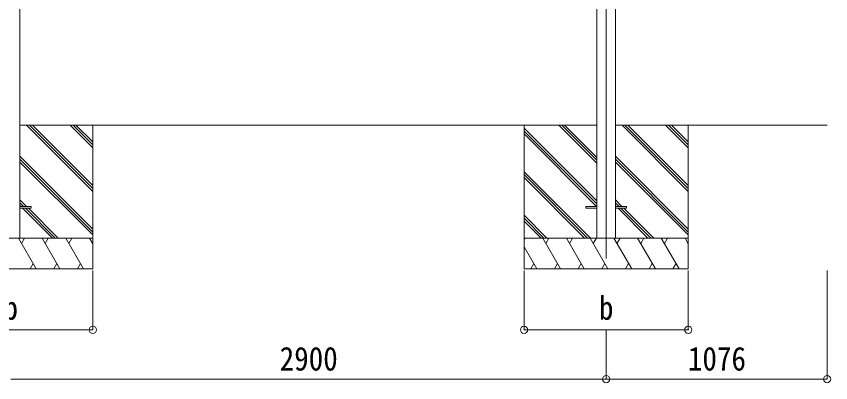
# Model space of a CAD drawing. Units: millimetres at full size, sheet at 1:35. Extents: x -9783 to 9892, y -6828 to 6752.
# Drawn here: x 2582 to 6548, y -1951 to -167 of the extents above; entities that cross this region are included whole.
import ezdxf
from ezdxf.enums import TextEntityAlignment as Align

# ---------------------------------------------------------------- set-up
doc = ezdxf.new("R2010")
doc.units = ezdxf.units.MM
doc.header["$LTSCALE"] = 35
doc.header["$PDMODE"] = 32
doc.header["$PDSIZE"] = 35
for name, color, linetype, lineweight in [('0-0_0', 7, 'Continuous', 9), ('0-1_本体', 4, 'Continuous', 9), ('0-2_部品', 7, 'Continuous', 9), ('0-8_PARTS2', 2, 'Continuous', 9), ('0-A_寸法', 6, 'Continuous', 9)]:
    doc.layers.add(name, color=color, linetype=linetype, lineweight=lineweight)
doc.styles.add('ＭＳ ゴシック', font='')
doc.styles.get('ＭＳ ゴシック').set_extended_font_data('MS Gothic')

msp = doc.modelspace()

# ---------------------------------------------------------------- linework, layer by layer
at = {"layer": '0-0_0'}
for p, q in [((5409.02, -696.92), (2599.42, -696.92)), ((2954.22, -1019.38), (2631.75, -696.92)), ((2954.22, -1005.24), (2645.89, -696.92)), ((2954.22, -991.1), (2660.04, -696.92)), ((2954.22, -807.25), (2843.88, -696.92)), ((2954.22, -793.11), (2858.03, -696.92)), ((2954.22, -778.97), (2872.17, -696.92)), ((2954.22, -696.92), (2954.22, -1396.92)), ((5054.22, -696.92), (5054.22, -1396.92)), ((5409.02, -1066.4), (5054.22, -711.6)), ((5409.02, -882.55), (5223.38, -696.92)), ((5409.02, -868.41), (5237.53, -696.92)), ((5409.02, -854.27), (5251.67, -696.92)), ((6530.22, -696.92), (5499.42, -696.92)), ((5854.22, -1019.38), (5531.75, -696.92)), ((5854.22, -1005.24), (5545.89, -696.92)), ((5854.22, -991.1), (5560.04, -696.92)), ((5854.22, -807.25), (5743.88, -696.92)), ((5854.22, -793.11), (5758.03, -696.92)), ((5854.22, -778.97), (5772.17, -696.92)), ((5854.22, -696.92), (5854.22, -1396.92)), ((5409.02, -1080.54), (5054.22, -725.74)), ((5406.76, -1092.42), (5054.22, -739.89)), ((2954.22, -1203.23), (2599.42, -848.43)), ((2954.22, -1217.37), (2599.42, -862.57)), ((5854.22, -1203.23), (5499.42, -848.43)), ((5854.22, -1217.37), (5499.42, -862.57)), ((2954.22, -1231.52), (2599.42, -876.72)), ((5854.22, -1231.52), (5499.42, -876.72)), ((5377.41, -1246.92), (5054.22, -923.73)), ((5363.27, -1246.92), (5054.22, -937.87)), ((5349.12, -1246.92), (5054.22, -952.02)), ((2631.27, -1092.42), (2599.42, -1060.56)), ((5531.27, -1092.42), (5499.42, -1060.56)), ((2617.13, -1092.42), (2599.42, -1074.71)), ((2602.99, -1092.42), (2599.42, -1088.85)), ((2757.49, -1246.92), (2611.99, -1101.42)), ((2771.63, -1246.92), (2626.13, -1101.42)), ((2785.77, -1246.92), (2640.27, -1101.42)), ((5517.13, -1092.42), (5499.42, -1074.71)), ((5502.99, -1092.42), (5499.42, -1088.85)), ((5657.49, -1246.92), (5511.99, -1101.42)), ((5671.63, -1246.92), (5526.13, -1101.42)), ((5685.77, -1246.92), (5540.27, -1101.42)), ((5165.27, -1246.92), (5054.22, -1135.86)), ((5151.13, -1246.92), (5054.22, -1150.01)), ((5136.99, -1246.92), (5054.22, -1164.15)), ((2154.22, -1246.92), (2954.22, -1246.92)), ((2678.53, -1396.92), (2591.93, -1246.92)), ((2606.93, -1272.9), (2621.93, -1246.92)), ((2794, -1396.92), (2707.4, -1246.92)), ((2722.4, -1272.9), (2737.4, -1246.92)), ((2909.47, -1396.92), (2822.87, -1246.92)), ((2837.87, -1272.9), (2852.87, -1246.92)), ((2954.22, -1274.42), (2938.34, -1246.92)), ((5054.22, -1246.92), (5854.22, -1246.92)), ((5060.05, -1246.92), (5054.22, -1257.02)), ((5232.12, -1396.92), (5145.52, -1246.92)), ((5175.52, -1246.92), (5160.52, -1272.9)), ((5347.59, -1396.92), (5260.99, -1246.92)), ((5275.99, -1272.9), (5290.99, -1246.92)), ((5463.06, -1396.92), (5376.46, -1246.92)), ((5391.46, -1272.9), (5406.46, -1246.92)), ((5578.53, -1396.92), (5491.93, -1246.92)), ((5506.93, -1272.9), (5521.93, -1246.92)), ((5694, -1396.92), (5607.4, -1246.92)), ((5622.4, -1272.9), (5637.4, -1246.92)), ((5809.47, -1396.92), (5722.87, -1246.92)), ((5737.87, -1272.9), (5752.87, -1246.92)), ((5854.22, -1274.42), (5838.34, -1246.92)), ((5116.65, -1396.92), (5054.22, -1288.78)), ((2663.53, -1370.94), (2648.53, -1396.92)), ((2779, -1370.94), (2764, -1396.92)), ((2894.47, -1370.94), (2879.47, -1396.92)), ((5101.65, -1370.94), (5086.65, -1396.92)), ((5217.12, -1370.94), (5202.12, -1396.92)), ((5332.59, -1370.94), (5317.59, -1396.92)), ((5448.06, -1370.94), (5433.06, -1396.92)), ((5563.53, -1370.94), (5548.53, -1396.92)), ((5679, -1370.94), (5664, -1396.92)), ((5794.47, -1370.94), (5779.47, -1396.92)), ((2954.22, -1396.92), (2154.22, -1396.92)), ((5854.22, -1396.92), (5054.22, -1396.92))]:
    msp.add_line(p, q, dxfattribs=at)
at = {"layer": '0-1_本体'}
for p, q in [((2599.42, 1629.46), (2599.42, -1246.92)), ((5409.02, 1629.46), (5409.02, -1246.92)), ((5499.42, 1629.46), (5499.42, -1246.92))]:
    msp.add_line(p, q, dxfattribs=at)
at = {"layer": '0-2_部品', "color": 4}
for p, q in [((2654.22, -1092.44), (2599.42, -1092.44)), ((2654.22, -1101.44), (2599.42, -1101.44)), ((2654.22, -1092.44), (2654.22, -1101.44)), ((5354.42, -1092.42), (5354.42, -1101.42)), ((5409.22, -1092.42), (5354.42, -1092.42)), ((5409.22, -1101.42), (5354.42, -1101.42)), ((5554.02, -1092.42), (5499.22, -1092.42))]:
    msp.add_line(p, q, dxfattribs=at)
msp.add_lwpolyline([(5554.02, -1092.42), (5554.02, -1101.42), (5499.22, -1101.42)], dxfattribs=at)
at = {"layer": '0-8_PARTS2'}
msp.add_line((5454.22, 1603.08), (5454.22, -1346.92), dxfattribs=at)
at = {"layer": '0-A_寸法'}
for p, q in [((2954.22, -1693.31), (2954.22, -1404.34)), ((5054.22, -1693.31), (5054.22, -1404.34)), ((5854.22, -1693.31), (5854.22, -1404.34)), ((6530.22, -1933.29), (6530.22, -1404.34)), ((2154.22, -1693.31), (2954.22, -1693.31)), ((5054.22, -1693.31), (5854.22, -1693.31)), ((5454.22, -1933.29), (5454.22, -1693.31)), ((2554.22, -1933.29), (5454.22, -1933.29)), ((5454.22, -1933.29), (6530.22, -1933.29))]:
    msp.add_line(p, q, dxfattribs=at)
for p in [(2954.22, -1693.31), (5054.22, -1693.31), (5854.22, -1693.31), (5454.22, -1933.29), (6530.22, -1933.29)]:
    msp.add_point(p, dxfattribs=at)

# ---------------------------------------------------------------- texts
at = {"layer": '0-A_寸法', "color": 7, "style": 'ＭＳ ゴシック', "width": 0.9}
for s, p in [('b', (2519.22, -1678.81)), ('b', (5419.22, -1678.81)), ('2900', (3864.22, -1926.29)), ('1076', (5852.22, -1926.29))]:
    msp.add_text(s, height=115.5, dxfattribs=at).set_placement(p, align=Align.BOTTOM_LEFT)

doc.saveas('drawing.dxf')
